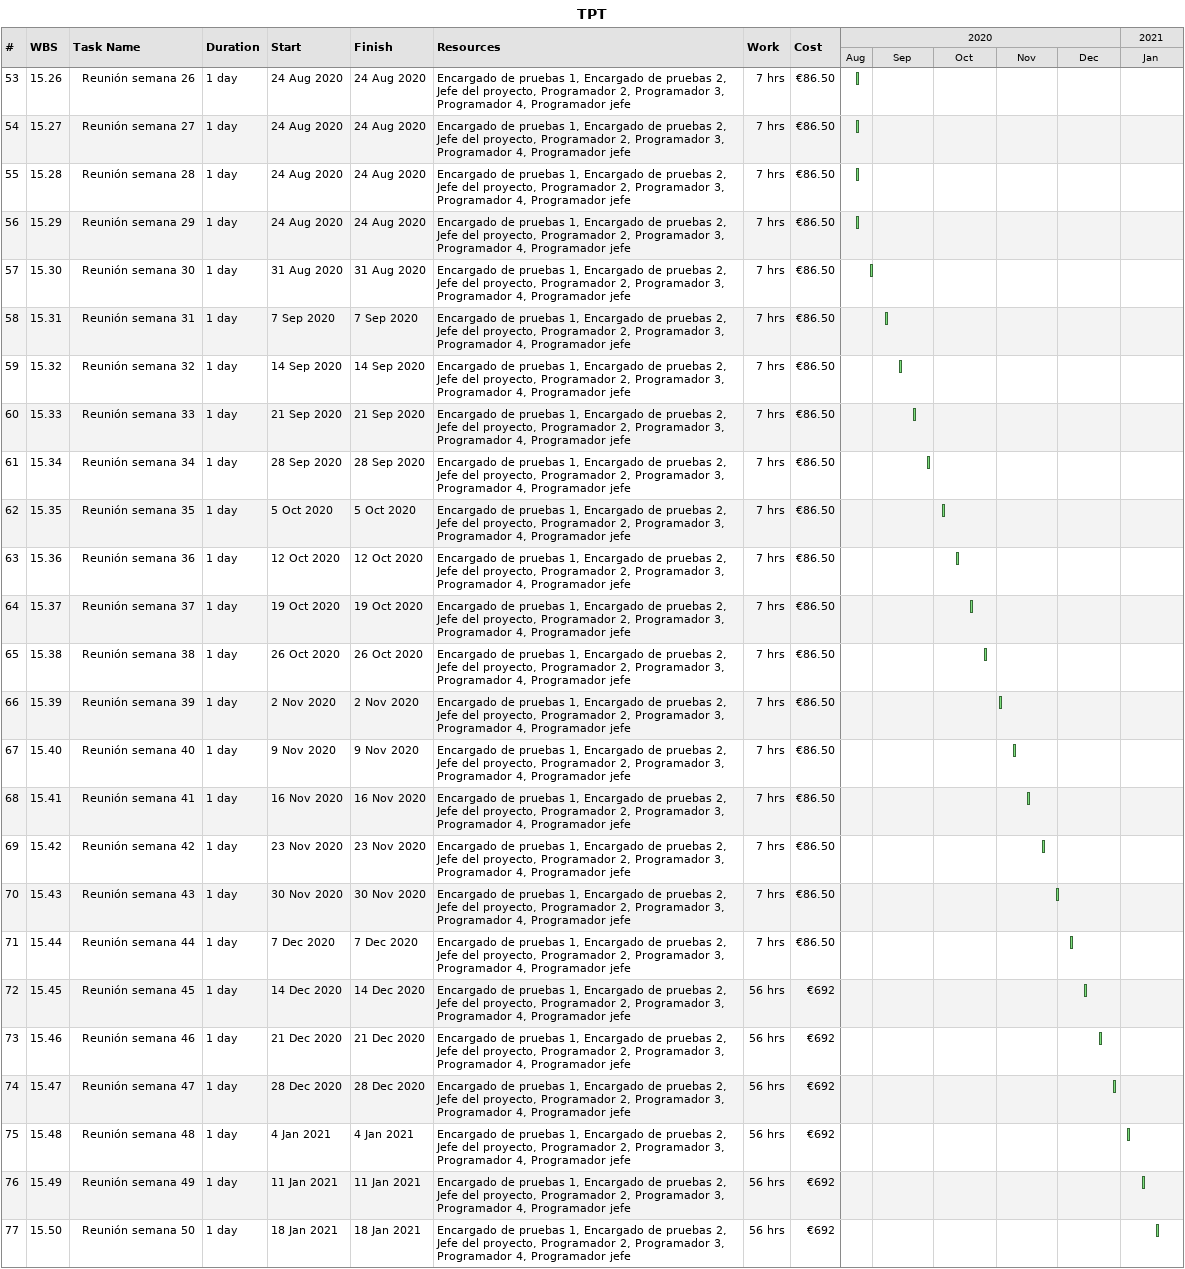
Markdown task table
TPT

| ID | WBS | Task | Duration | Start | Finish | Resources | Work (h) | Cost (€) |
|---|---|---|---|---|---|---|---|---|
| 53 | 15.26 | Reunión semana 26 | 1d | 2020-08-24 | 2020-08-24 | Encargado de pruebas 1, Encargado de pruebas 2, Jefe del proyecto, Programador 2, Programador 3, Programador 4, Programador jefe | 7 | 86.50 |
| 54 | 15.27 | Reunión semana 27 | 1d | 2020-08-24 | 2020-08-24 | Encargado de pruebas 1, Encargado de pruebas 2, Jefe del proyecto, Programador 2, Programador 3, Programador 4, Programador jefe | 7 | 86.50 |
| 55 | 15.28 | Reunión semana 28 | 1d | 2020-08-24 | 2020-08-24 | Encargado de pruebas 1, Encargado de pruebas 2, Jefe del proyecto, Programador 2, Programador 3, Programador 4, Programador jefe | 7 | 86.50 |
| 56 | 15.29 | Reunión semana 29 | 1d | 2020-08-24 | 2020-08-24 | Encargado de pruebas 1, Encargado de pruebas 2, Jefe del proyecto, Programador 2, Programador 3, Programador 4, Programador jefe | 7 | 86.50 |
| 57 | 15.30 | Reunión semana 30 | 1d | 2020-08-31 | 2020-08-31 | Encargado de pruebas 1, Encargado de pruebas 2, Jefe del proyecto, Programador 2, Programador 3, Programador 4, Programador jefe | 7 | 86.50 |
| 58 | 15.31 | Reunión semana 31 | 1d | 2020-09-07 | 2020-09-07 | Encargado de pruebas 1, Encargado de pruebas 2, Jefe del proyecto, Programador 2, Programador 3, Programador 4, Programador jefe | 7 | 86.50 |
| 59 | 15.32 | Reunión semana 32 | 1d | 2020-09-14 | 2020-09-14 | Encargado de pruebas 1, Encargado de pruebas 2, Jefe del proyecto, Programador 2, Programador 3, Programador 4, Programador jefe | 7 | 86.50 |
| 60 | 15.33 | Reunión semana 33 | 1d | 2020-09-21 | 2020-09-21 | Encargado de pruebas 1, Encargado de pruebas 2, Jefe del proyecto, Programador 2, Programador 3, Programador 4, Programador jefe | 7 | 86.50 |
| 61 | 15.34 | Reunión semana 34 | 1d | 2020-09-28 | 2020-09-28 | Encargado de pruebas 1, Encargado de pruebas 2, Jefe del proyecto, Programador 2, Programador 3, Programador 4, Programador jefe | 7 | 86.50 |
| 62 | 15.35 | Reunión semana 35 | 1d | 2020-10-05 | 2020-10-05 | Encargado de pruebas 1, Encargado de pruebas 2, Jefe del proyecto, Programador 2, Programador 3, Programador 4, Programador jefe | 7 | 86.50 |
| 63 | 15.36 | Reunión semana 36 | 1d | 2020-10-12 | 2020-10-12 | Encargado de pruebas 1, Encargado de pruebas 2, Jefe del proyecto, Programador 2, Programador 3, Programador 4, Programador jefe | 7 | 86.50 |
| 64 | 15.37 | Reunión semana 37 | 1d | 2020-10-19 | 2020-10-19 | Encargado de pruebas 1, Encargado de pruebas 2, Jefe del proyecto, Programador 2, Programador 3, Programador 4, Programador jefe | 7 | 86.50 |
| 65 | 15.38 | Reunión semana 38 | 1d | 2020-10-26 | 2020-10-26 | Encargado de pruebas 1, Encargado de pruebas 2, Jefe del proyecto, Programador 2, Programador 3, Programador 4, Programador jefe | 7 | 86.50 |
| 66 | 15.39 | Reunión semana 39 | 1d | 2020-11-02 | 2020-11-02 | Encargado de pruebas 1, Encargado de pruebas 2, Jefe del proyecto, Programador 2, Programador 3, Programador 4, Programador jefe | 7 | 86.50 |
| 67 | 15.40 | Reunión semana 40 | 1d | 2020-11-09 | 2020-11-09 | Encargado de pruebas 1, Encargado de pruebas 2, Jefe del proyecto, Programador 2, Programador 3, Programador 4, Programador jefe | 7 | 86.50 |
| 68 | 15.41 | Reunión semana 41 | 1d | 2020-11-16 | 2020-11-16 | Encargado de pruebas 1, Encargado de pruebas 2, Jefe del proyecto, Programador 2, Programador 3, Programador 4, Programador jefe | 7 | 86.50 |
| 69 | 15.42 | Reunión semana 42 | 1d | 2020-11-23 | 2020-11-23 | Encargado de pruebas 1, Encargado de pruebas 2, Jefe del proyecto, Programador 2, Programador 3, Programador 4, Programador jefe | 7 | 86.50 |
| 70 | 15.43 | Reunión semana 43 | 1d | 2020-11-30 | 2020-11-30 | Encargado de pruebas 1, Encargado de pruebas 2, Jefe del proyecto, Programador 2, Programador 3, Programador 4, Programador jefe | 7 | 86.50 |
| 71 | 15.44 | Reunión semana 44 | 1d | 2020-12-07 | 2020-12-07 | Encargado de pruebas 1, Encargado de pruebas 2, Jefe del proyecto, Programador 2, Programador 3, Programador 4, Programador jefe | 7 | 86.50 |
| 72 | 15.45 | Reunión semana 45 | 1d | 2020-12-14 | 2020-12-14 | Encargado de pruebas 1, Encargado de pruebas 2, Jefe del proyecto, Programador 2, Programador 3, Programador 4, Programador jefe | 56 | 692 |
| 73 | 15.46 | Reunión semana 46 | 1d | 2020-12-21 | 2020-12-21 | Encargado de pruebas 1, Encargado de pruebas 2, Jefe del proyecto, Programador 2, Programador 3, Programador 4, Programador jefe | 56 | 692 |
| 74 | 15.47 | Reunión semana 47 | 1d | 2020-12-28 | 2020-12-28 | Encargado de pruebas 1, Encargado de pruebas 2, Jefe del proyecto, Programador 2, Programador 3, Programador 4, Programador jefe | 56 | 692 |
| 75 | 15.48 | Reunión semana 48 | 1d | 2021-01-04 | 2021-01-04 | Encargado de pruebas 1, Encargado de pruebas 2, Jefe del proyecto, Programador 2, Programador 3, Programador 4, Programador jefe | 56 | 692 |
| 76 | 15.49 | Reunión semana 49 | 1d | 2021-01-11 | 2021-01-11 | Encargado de pruebas 1, Encargado de pruebas 2, Jefe del proyecto, Programador 2, Programador 3, Programador 4, Programador jefe | 56 | 692 |
| 77 | 15.50 | Reunión semana 50 | 1d | 2021-01-18 | 2021-01-18 | Encargado de pruebas 1, Encargado de pruebas 2, Jefe del proyecto, Programador 2, Programador 3, Programador 4, Programador jefe | 56 | 692 |
